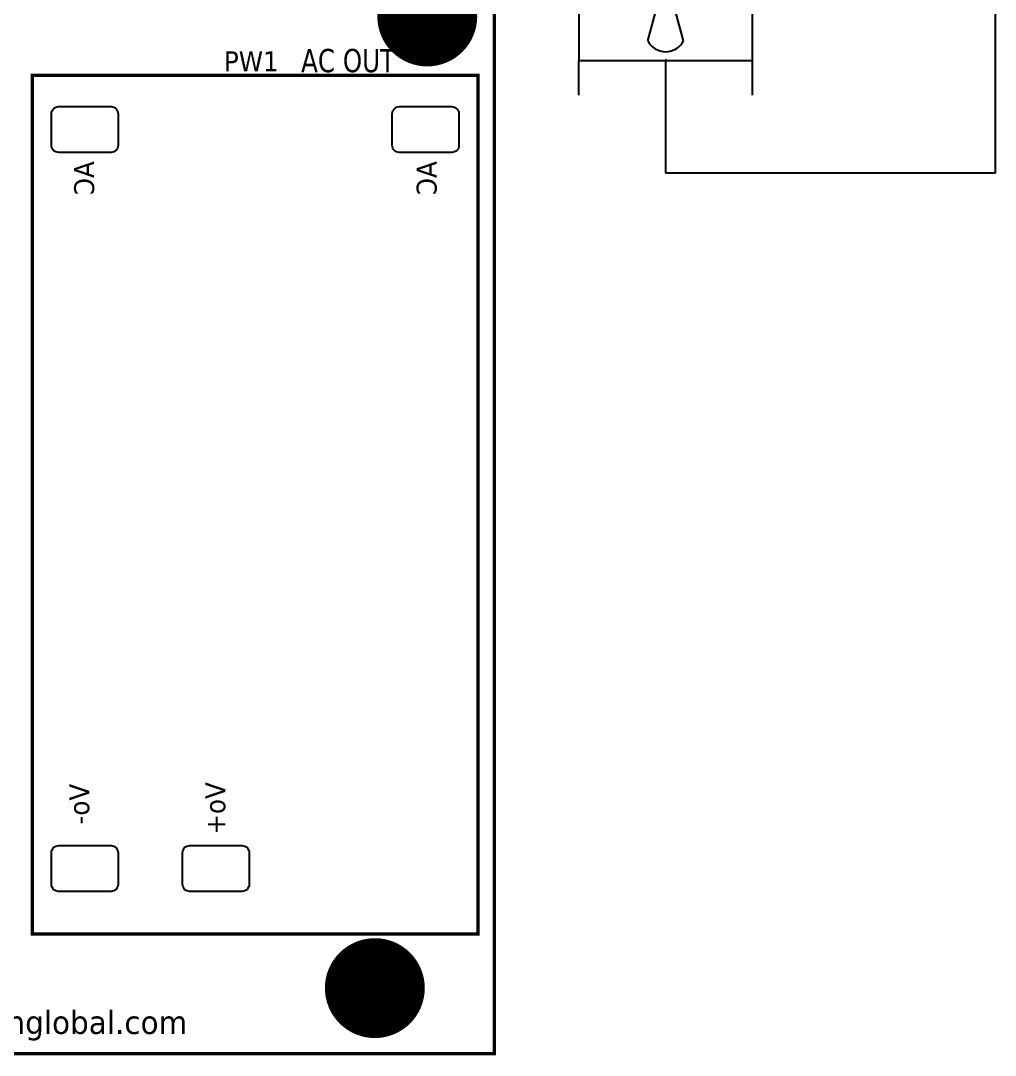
# Model space of a CAD drawing. Header units: millimetres. Extents: x 123.5 to 144.3, y 105.4 to 121.6.
# Drawn here: x 135.45 to 139.665, y 111.105 to 115.579 of the extents above; entities that cross this region are included whole.
import ezdxf
from ezdxf.enums import TextEntityAlignment as Align

# ---------------------------------------------------------------- set-up
doc = ezdxf.new("R2010")
doc.units = ezdxf.units.MM
for name, color, linetype in [('DESC', 250, 'Continuous'), ('MISC', 7, 'Continuous'), ('SYMS', 7, 'Continuous'), ('TAGS', 250, 'Continuous'), ('WIRES', 7, 'Continuous')]:
    doc.layers.add(name, color=color, linetype=linetype)
doc.styles.get("Standard").update_dxf_attribs({"font": 'tahoma.ttf'})
doc.styles.add('WD', font='romans.shx')

# ---------------------------------------------------------------- blocks, each defined once
blk = doc.blocks.new('EPAD')
at = {"const_width": 0.5}
blk.add_lwpolyline([(-0.25, 0, 1), (0.25, 0, 1)], format="xyb", close=True, dxfattribs=at)
blk = doc.blocks.new('DIELEC-AUT006')
at = {"const_width": 0.012}
for points in [[(145.7768, 111.1683), (155.7749, 111.1683), (155.7749, 115.8809), (145.7768, 115.8809), (145.7768, 111.1683)], [(145.7768, 111.1683), (155.7749, 111.1683), (155.7749, 115.8809), (145.7768, 115.8809), (145.7768, 111.1683)], [(145.7768, 111.1683), (155.7749, 111.1683), (155.7749, 115.8809), (145.7768, 115.8809), (145.7768, 111.1683)], [(154.1095, 111.5994), (155.7158, 111.5994), (155.7158, 114.6939), (154.1095, 114.6939), (154.1095, 111.5994)], [(154.1095, 111.5994), (155.7158, 111.5994), (155.7158, 114.6939), (154.1095, 114.6939), (154.1095, 111.5994)], [(154.1095, 111.5994), (155.7158, 111.5994), (155.7158, 114.6939), (154.1095, 114.6939), (154.1095, 111.5994)]]:
    blk.add_lwpolyline(points, dxfattribs=at)
for points in [[(154.1785, 114.442), (154.1785, 114.556), (154.179, 114.5612), (154.1804, 114.566), (154.1828, 114.5704), (154.1858, 114.5741), (154.1896, 114.5772), (154.1939, 114.5795), (154.1988, 114.581), (154.204, 114.5815), (154.393, 114.5815), (154.3982, 114.581), (154.403, 114.5795), (154.4073, 114.5772), (154.4111, 114.5741), (154.4142, 114.5704), (154.4165, 114.566), (154.418, 114.5612), (154.4185, 114.556), (154.4185, 114.442), (154.418, 114.4368), (154.4165, 114.432), (154.4142, 114.4276), (154.4111, 114.4239), (154.4073, 114.4208), (154.403, 114.4185), (154.3982, 114.417), (154.393, 114.4165), (154.204, 114.4165), (154.1988, 114.417), (154.1939, 114.4185), (154.1896, 114.4208), (154.1858, 114.4239), (154.1828, 114.4276), (154.1804, 114.432), (154.179, 114.4368), (154.1785, 114.442)], [(155.4068, 114.442), (155.4068, 114.556), (155.4073, 114.5612), (155.4088, 114.566), (155.4111, 114.5704), (155.4142, 114.5741), (155.418, 114.5772), (155.4223, 114.5795), (155.4271, 114.581), (155.4323, 114.5815), (155.6213, 114.5815), (155.6265, 114.581), (155.6314, 114.5795), (155.6357, 114.5772), (155.6395, 114.5741), (155.6425, 114.5704), (155.6449, 114.566), (155.6463, 114.5612), (155.6468, 114.556), (155.6468, 114.442), (155.6463, 114.4368), (155.6449, 114.432), (155.6425, 114.4276), (155.6395, 114.4239), (155.6357, 114.4208), (155.6314, 114.4185), (155.6265, 114.417), (155.6213, 114.4165), (155.4323, 114.4165), (155.4271, 114.417), (155.4223, 114.4185), (155.418, 114.4208), (155.4142, 114.4239), (155.4111, 114.4276), (155.4088, 114.432), (155.4073, 114.4368), (155.4068, 114.442)], [(154.1785, 111.7786), (154.1785, 111.8926), (154.179, 111.8978), (154.1804, 111.9027), (154.1828, 111.907), (154.1858, 111.9108), (154.1896, 111.9138), (154.1939, 111.9162), (154.1988, 111.9176), (154.204, 111.9181), (154.393, 111.9181), (154.3982, 111.9176), (154.403, 111.9162), (154.4073, 111.9138), (154.4111, 111.9108), (154.4142, 111.907), (154.4165, 111.9027), (154.418, 111.8978), (154.4185, 111.8926), (154.4185, 111.7786), (154.418, 111.7734), (154.4165, 111.7686), (154.4142, 111.7643), (154.4111, 111.7605), (154.4073, 111.7574), (154.403, 111.7551), (154.3982, 111.7536), (154.393, 111.7531), (154.204, 111.7531), (154.1988, 111.7536), (154.1939, 111.7551), (154.1896, 111.7574), (154.1858, 111.7605), (154.1828, 111.7643), (154.1804, 111.7686), (154.179, 111.7734), (154.1785, 111.7786)], [(154.6509, 111.7786), (154.6509, 111.8926), (154.6514, 111.8978), (154.6529, 111.9027), (154.6552, 111.907), (154.6583, 111.9108), (154.662, 111.9138), (154.6664, 111.9162), (154.6712, 111.9176), (154.6764, 111.9181), (154.8654, 111.9181), (154.8706, 111.9176), (154.8755, 111.9162), (154.8798, 111.9138), (154.8835, 111.9108), (154.8866, 111.907), (154.8889, 111.9027), (154.8904, 111.8978), (154.8909, 111.8926), (154.8909, 111.7786), (154.8904, 111.7734), (154.8889, 111.7686), (154.8866, 111.7643), (154.8835, 111.7605), (154.8798, 111.7574), (154.8755, 111.7551), (154.8706, 111.7536), (154.8654, 111.7531), (154.6764, 111.7531), (154.6712, 111.7536), (154.6664, 111.7551), (154.662, 111.7574), (154.6583, 111.7605), (154.6552, 111.7643), (154.6529, 111.7686), (154.6514, 111.7734), (154.6509, 111.7786)]]:
    blk.add_lwpolyline(points, close=True)
at = {"xscale": 0.36, "yscale": 0.36, "zscale": 1.5}
for p in [(155.5327, 114.9065), (155.3438, 111.4045)]:
    blk.add_blockref('EPAD', p, dxfattribs=at)
for s, height, width, p in [('PW1', 0.072, 1.041667, (154.8001, 114.7089)), ('PW1', 0.072, 1.041667, (154.8001, 114.7089)), ('PW1', 0.072, 1.041667, (154.8001, 114.7089)), ('AC OUT', 0.084, 0.892857, (155.078, 114.7057)), ('AC OUT', 0.084, 0.892857, (155.078, 114.7057)), ('AC OUT', 0.084, 0.892857, (155.078, 114.7057)), ('www.jpinglobal.com', 0.084, 1.071429, (153.5957, 111.2392)), ('www.jpinglobal.com', 0.084, 1.071429, (153.5957, 111.2392)), ('www.jpinglobal.com', 0.084, 1.071429, (153.5957, 111.2392))]:
    blk.add_text(s, height=height, dxfattribs=dict(width=width)).set_placement(p)
at = {"text_generation_flag": 2, "width": 1.041667}
for s, p in [('AC', (154.3322, 114.3849)), ('AC', (154.3322, 114.3849)), ('AC', (154.3322, 114.3849)), ('AC', (155.5665, 114.3849)), ('AC', (155.5665, 114.3849)), ('AC', (155.5665, 114.3849)), ('Vo-', (154.3145, 112.1408)), ('Vo-', (154.3145, 112.1408)), ('Vo-', (154.3145, 112.1408)), ('Vo+', (154.8047, 112.1467)), ('Vo+', (154.8047, 112.1467)), ('Vo+', (154.8047, 112.1467))]:
    blk.add_text(s, height=0.072, rotation=90, dxfattribs=at).set_placement(p)
blk = doc.blocks.new('HM1_AXIAL_FLOW_FAN1')
for p, q in [((-0.5, 0.5), (-0.5, 0.7)), ((0.5, 0.5), (0.5, 0.7)), ((-0.5, 0.5), (0.5, 0.5)), ((-0.5, 0.5), (-0.5, -0.5)), ((0.5, -0.5), (0.5, 0.5)), ((-0.1035, -0.3864), (0.1035, 0.3864)), ((0.1035, -0.3864), (-0.1035, 0.3864)), ((0, 0), (0.75, 0)), ((-0.5, -0.5), (0.5, -0.5)), ((-0.5, -0.7), (-0.5, -0.5)), ((0.5, -0.7), (0.5, -0.5))]:
    blk.add_line(p, q)
for centre, start, end in [((0, 0.3333), 27.1247, 152.8753), ((0, -0.3333), 207.1247, 332.8753)]:
    blk.add_arc(centre, 0.1163, start, end)
at = {"style": 'WD'}
for tag, height, p in [('INST', 0.125, (-0.6584, 0.9141)), ('LOC', 0.125, (-0.6599, 0.7377)), ('TAG1', 0.125, (-0.6584, 0.5443)), ('TERM01', 0.0625, (-0.5105, 0.0158))]:
    blk.add_attdef(tag, text='', height=height, dxfattribs=at).set_placement(p, align=Align.RIGHT)
for tag, p, height in [('TERM04', (0.0085, 0.5105), 0.0625), ('X2TERM04', (0, 0.5), 0.005), ('TERM03', (0.5108, 0.0122), 0.0625), ('X4TERM01', (-0.5, 0), 0.01), ('X1TERM03', (0.5, 0), 0.005), ('RATING1', (0.5488, -0.2366), 0.125), ('DESC1', (0.5488, -0.4531), 0.125), ('X8TERM02', (0, -0.5), 0.005), ('TERM02', (0.0022, -0.5726), 0.0625), ('DESC2', (0.5488, -0.6371), 0.125), ('DESC3', (0.5488, -0.827), 0.125), ('WDTAGALT', (0.5689, -1.0055), 0.125)]:
    blk.add_attdef(tag, p, '', height=height, dxfattribs=at)
blk.add_attdef('XREF', text='', height=0.0625, rotation=0.0625, dxfattribs=at).set_placement((0.7262, 0.5576), align=Align.TOP_CENTER)
at = {"style": 'WD', "flags": 1}
for tag, p in [('FAMILY', (-0.5868, -0.2776)), ('CAT', (-0.5868, -0.3218)), ('MFG', (-0.5851, -0.3534)), ('WDTYPE', (-0.572, -0.4187)), ('ASSYCODE', (-0.557, -0.3825))]:
    blk.add_attdef(tag, text='', height=0.01, dxfattribs=at).set_placement(p, align=Align.CENTER)

msp = doc.modelspace()

# ---------------------------------------------------------------- linework, layer by layer
at = {"layer": 'WIRES'}
for p, q in [((139.6646, 118.2457), (139.6646, 115.1994)), ((138.2391, 114.9198), (138.2391, 115.4076)), ((139.6646, 115.1994), (139.6646, 114.9198)), ((139.6646, 114.9198), (138.2391, 114.9198))]:
    msp.add_line(p, q, dxfattribs=at)

# ---------------------------------------------------------------- block references
at = {"layer": 'DESC', "xscale": 1.2, "yscale": 1.2, "zscale": 1.2}
msp.add_blockref('DIELEC-AUT006', (-49.4312, -22.2901), dxfattribs=at)
at = {"layer": 'SYMS'}
ref = msp.add_blockref('HM1_AXIAL_FLOW_FAN1', (138.2391, 115.7826), dxfattribs=dict(at, xscale=0.75, yscale=0.75, zscale=0.75))
ref.add_attrib('TAG1', 'F1', dxfattribs={"layer": 'TAGS', "height": 0.09375, "style": 'WD'}).set_placement((137.7453, 116.1908), align=Align.RIGHT)
ref.add_attrib('X4TERM01', '8', (137.8641, 115.7826), dxfattribs={"layer": 'MISC', "height": 0.0075, "style": 'WD'})
ref.add_attrib('X1TERM03', '10', (138.6141, 115.7826), dxfattribs={"layer": 'MISC', "height": 0.00375, "style": 'WD'})
ref.add_attrib('X8TERM02', '9', (138.2391, 115.4076), dxfattribs={"layer": 'MISC', "height": 0.00375, "style": 'WD'})

doc.saveas('drawing.dxf')
